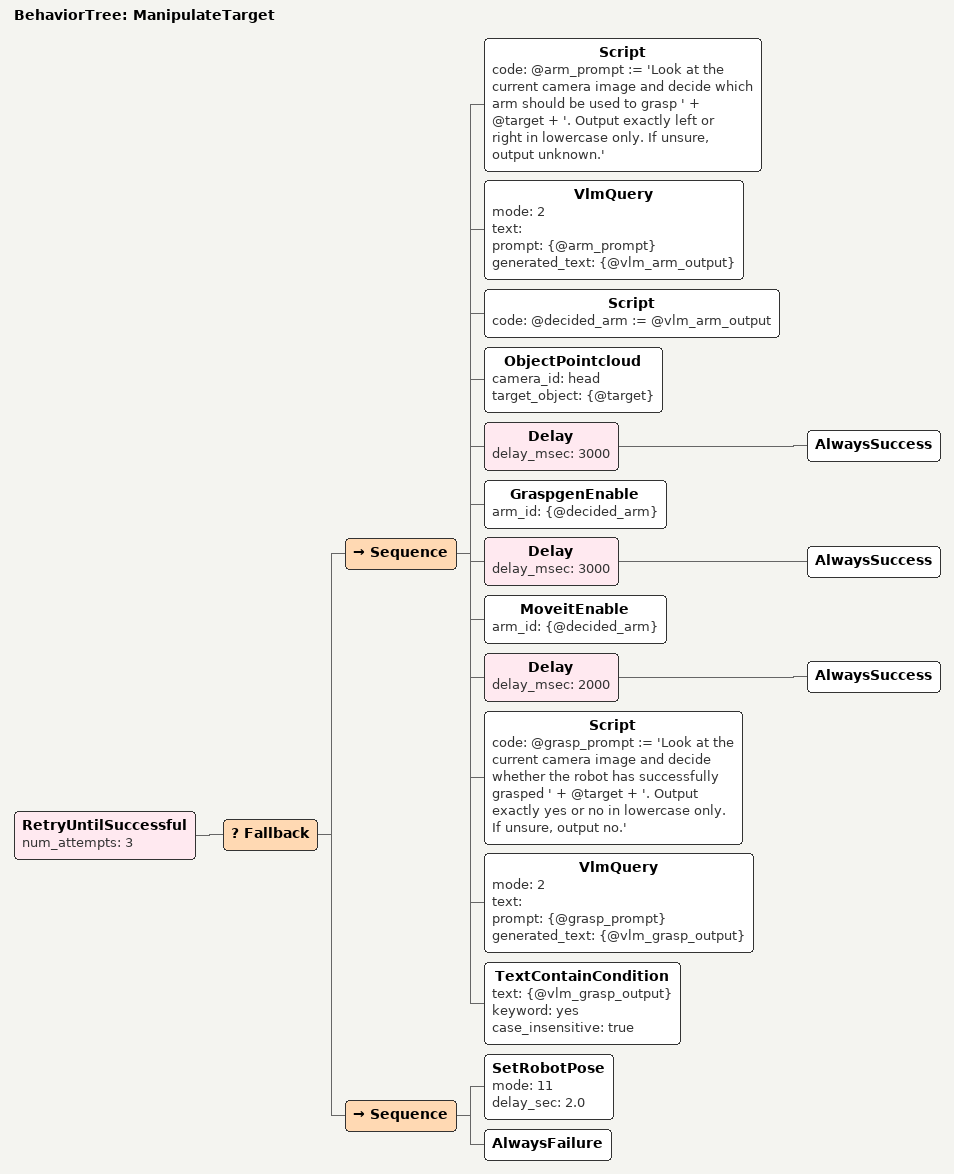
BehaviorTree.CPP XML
<?xml version="1.0" encoding="UTF-8"?>
<root BTCPP_format="4">
    <BehaviorTree ID="ManipulateTarget">
      <RetryUntilSuccessful num_attempts="3">
        <Fallback>
          <Sequence>
            <Script code="@arm_prompt := 'Look at the current camera image and decide which arm should be used to grasp ' + @target + '. Output exactly left or right in lowercase only. If unsure, output unknown.'"/>
            <VlmQuery mode="2" text="" prompt="{@arm_prompt}" generated_text="{@vlm_arm_output}"/>
            <Script code="@decided_arm := @vlm_arm_output"/>

            <ObjectPointcloud camera_id="head" target_object="{@target}"/>

            <Delay delay_msec="3000">
              <AlwaysSuccess/>
            </Delay>

            <GraspgenEnable arm_id="{@decided_arm}"/>

            <Delay delay_msec="3000">
              <AlwaysSuccess/>
            </Delay>

            <MoveitEnable arm_id="{@decided_arm}"/>

            <Delay delay_msec="2000">
              <AlwaysSuccess/>
            </Delay>

            <Script code="@grasp_prompt := 'Look at the current camera image and decide whether the robot has successfully grasped ' + @target + '. Output exactly yes or no in lowercase only. If unsure, output no.'"/>
            <VlmQuery mode="2" text="" prompt="{@grasp_prompt}" generated_text="{@vlm_grasp_output}"/>
            <TextContainCondition text="{@vlm_grasp_output}" keyword="yes" case_insensitive="true"/>
          </Sequence>

          <Sequence>
            <SetRobotPose mode="11" delay_sec="2.0"/>
            <AlwaysFailure/>
          </Sequence>
        </Fallback>
      </RetryUntilSuccessful>
  </BehaviorTree>
</root>
